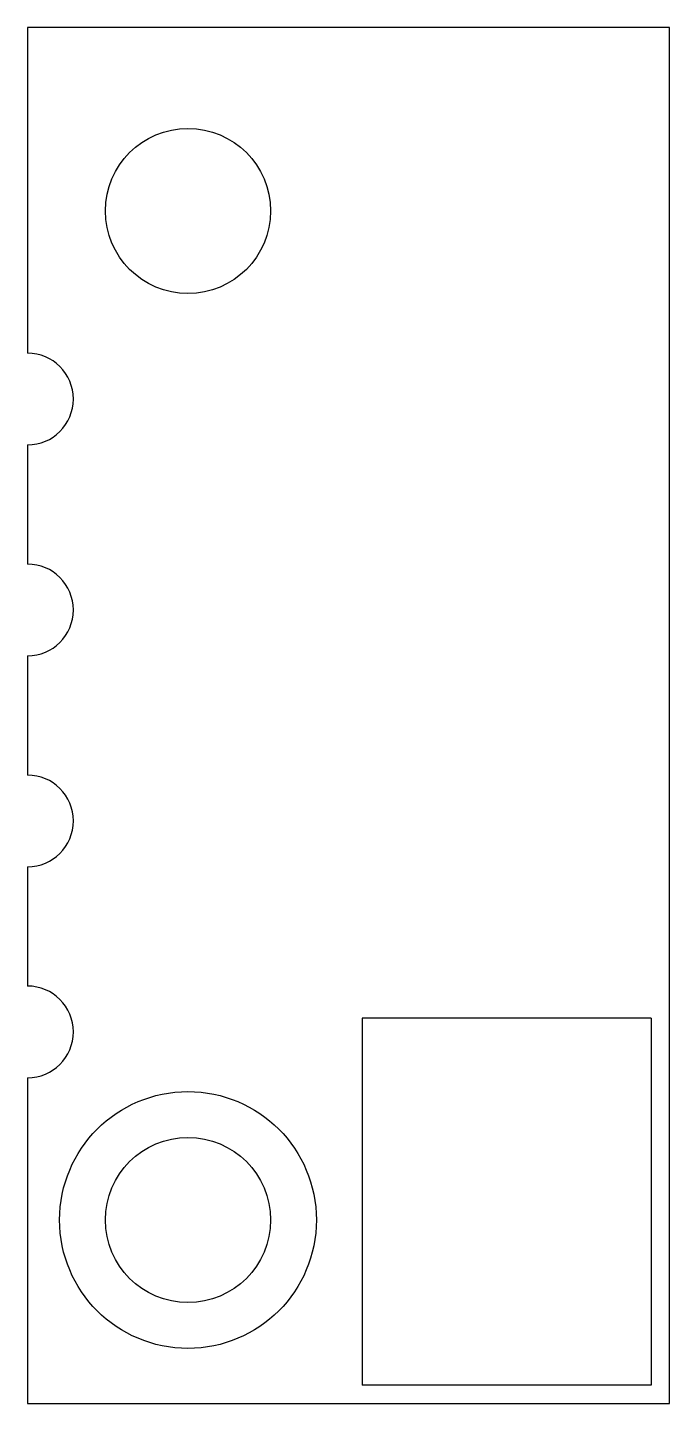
# Model space of a CAD drawing. Header units: millimetres. Extents: x 41.3 to 48.3, y 44.7 to 59.7.
import ezdxf

# ---------------------------------------------------------------- set-up
doc = ezdxf.new("R2010")
doc.units = ezdxf.units.MM

msp = doc.modelspace()

# ---------------------------------------------------------------- linework, layer by layer
at = {"color": 7, "linetype": 'Continuous'}
for p, q in [((41.251, 59.678), (41.251, 56.128)), ((48.251, 59.678), (41.251, 59.678)), ((48.251, 44.678), (48.251, 59.678)), ((41.251, 55.128), (41.251, 53.828)), ((41.251, 52.828), (41.251, 51.528)), ((41.251, 50.528), (41.251, 49.228)), ((48.051, 48.878), (44.901, 48.878)), ((44.901, 48.878), (44.901, 44.878)), ((48.051, 48.878), (48.051, 44.878)), ((41.251, 48.228), (41.251, 44.678)), ((48.051, 44.878), (44.901, 44.878)), ((41.251, 44.678), (48.251, 44.678))]:
    msp.add_line(p, q, dxfattribs=at)
for centre, radius in [((43.001, 57.678), 0.9), ((43.001, 46.678), 1.4), ((43.001, 46.678), 0.9)]:
    msp.add_circle(centre, radius, dxfattribs=at)
for centre in [(41.251, 55.628), (41.251, 53.328), (41.251, 51.028), (41.251, 48.728)]:
    msp.add_arc(centre, 0.5, 270, 90, dxfattribs=at)

doc.saveas('drawing.dxf')
